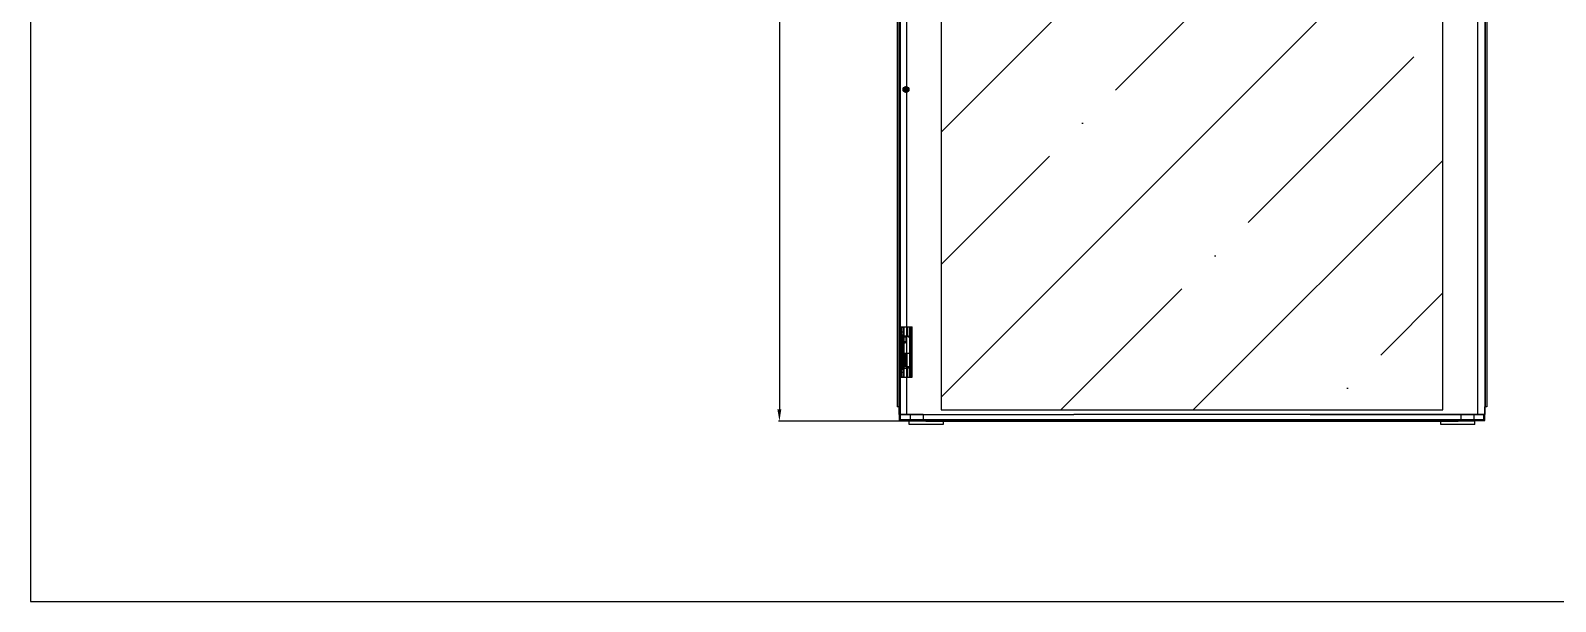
# Model space of a CAD drawing. Header units: millimetres. Extents: x 42222 to 59290, y 36233 to 38835.
# Drawn here: x 42222 to 44805, y 36233 to 37201 of the extents above; entities that cross this region are included whole.
import ezdxf

# ---------------------------------------------------------------- set-up
doc = ezdxf.new("R2010")
doc.units = ezdxf.units.MM
doc.layers.add('! NO PLOT !', color=7, linetype='Continuous', true_color=0xff75dd, plot=False)
doc.layers.add('000-PI-ORMAR', color=2, linetype='Continuous')
doc.layers.add('000-PI_TEXT', color=7, linetype='Continuous')
doc.styles.get("Standard").update_dxf_attribs({"font": 'arial.ttf'})
doc.dimstyles.new('ISO-25-lb', dxfattribs={"dimtxt": 8, "dimasz": 8, "dimexe": 1.25, "dimexo": 0.625, "dimtad": 1, "dimtxsty": 'Standard', "dimcen": 5, "dimadec": 0, "dimazin": 0, "dimtfac": 1, "dimtmove": 0, "dimatfit": 3, "dimfxl": 1, "dimarcsym": 0})

# ---------------------------------------------------------------- blocks, each defined once
blk = doc.blocks.new('*D154')
at = {"layer": '000-PI_TEXT', "color": 0, "linetype": 'Continuous', "lineweight": -2, "ltscale": 0.25, "transparency": 16777216}
for p, q in [((43954, 38004), (43488.8, 38004)), ((43490.1, 37984), (43490.1, 36559)), ((43954, 36539), (43488.8, 36539))]:
    blk.add_line(p, q, dxfattribs=at)
at = {"layer": '000-PI_TEXT', "color": 0, "ltscale": 0.25, "transparency": 16777216}
for points in [[(43486.7, 37984), (43493.4, 37984), (43490.1, 38004)], [(43486.7, 36559), (43493.4, 36559), (43490.1, 36539)]]:
    blk.add_solid(points, dxfattribs=at)
at = {"layer": 'Defpoints', "color": 0, "ltscale": 0.25, "transparency": 16777216}
for p in [(43954.6, 38004), (43490.1, 36539), (43954.6, 36539)]:
    blk.add_point(p, dxfattribs=at)
at = {"layer": '000-PI_TEXT', "color": 0, "ltscale": 0.25, "transparency": 16777216, "insert": (43479.2, 37271.5), "char_height": 20, "attachment_point": 5, "rotation": 90}
blk.add_mtext('1465', dxfattribs=at)

msp = doc.modelspace()

# ---------------------------------------------------------------- hatches: boundary and pattern name
at = {"layer": '000-PI-ORMAR', "ltscale": 0.25, "transparency": 33554534}
h = msp.add_hatch(dxfattribs=at)
h.set_pattern_fill('ANSI35', color=256, scale=50)
h.paths.add_polyline_path([(44613.958, 38526.528), (44389.011, 38526.528), (43989.011, 38526.528), (43763.958, 38526.528), (43763.958, 36558.028), (43989.011, 36558.028), (44389.011, 36558.028), (44613.958, 36558.028)])

# ---------------------------------------------------------------- linework, layer by layer
at = {"layer": '! NO PLOT !'}
for p, q in [((43695.556, 36683.528), (43695.556, 36698.528)), ((43695.556, 36698.528), (43714.999, 36698.528)), ((43695.556, 36683.528), (43708.32, 36683.528)), ((43696.006, 36681.028), (43696.006, 36683.528)), ((43697.4, 36685.028), (43701.634, 36685.028)), ((43697.4, 36627.028), (43697.4, 36685.028)), ((43697.481, 36690.028), (43697.481, 36696.528)), ((43698.128, 36696.528), (43697.481, 36696.528)), ((43697.481, 36690.028), (43701.634, 36690.028)), ((43697.834, 36627.028), (43697.834, 36685.028)), ((43698.123, 36622.028), (43698.123, 36690.028)), ((43698.128, 36615.528), (43698.128, 36696.528)), ((43698.552, 36627.028), (43698.552, 36685.028)), ((43700.887, 36613.528), (43700.887, 36698.528)), ((43701.106, 36683.528), (43701.106, 36698.528)), ((43701.634, 36613.528), (43701.634, 36698.528)), ((43705.743, 36683.528), (43705.743, 36698.528)), ((43706.206, 36683.528), (43706.206, 36681.028)), ((43706.656, 36698.528), (43706.656, 36683.528)), ((43708.32, 36681.528), (43708.32, 36683.528)), ((43710.418, 36681.528), (43710.418, 36698.528)), ((43712.311, 36613.528), (43712.311, 36698.528)), ((43712.516, 36681.528), (43712.516, 36698.528)), ((43714.999, 36613.528), (43714.999, 36698.528)), ((43706.206, 36681.028), (43696.006, 36681.028)), ((43698.156, 36673.539), (43698.156, 36681.028)), ((43699.606, 36671.028), (43698.156, 36673.539)), ((43704.056, 36673.539), (43698.156, 36673.539)), ((43702.606, 36671.028), (43699.606, 36671.028)), ((43704.056, 36673.539), (43702.606, 36671.028)), ((43704.056, 36681.028), (43704.056, 36673.539)), ((43708.32, 36681.528), (43713.244, 36681.528)), ((43710.782, 36630.528), (43710.782, 36681.528)), ((43713.244, 36630.528), (43713.244, 36681.528)), ((43711.799, 36653.528), (43694.999, 36653.528)), ((43711.799, 36631.028), (43694.999, 36631.028)), ((43695.201, 36653.528), (43695.201, 36631.028)), ((43695.957, 36653.528), (43695.957, 36631.028)), ((43696.006, 36628.528), (43696.006, 36631.028)), ((43696.96, 36631.028), (43696.96, 36653.528)), ((43697.08, 36653.528), (43697.08, 36631.028)), ((43697.836, 36653.528), (43697.836, 36631.028)), ((43698.156, 36638.516), (43699.606, 36641.028)), ((43698.156, 36631.028), (43698.156, 36638.516)), ((43704.056, 36638.516), (43698.156, 36638.516)), ((43698.96, 36653.528), (43698.96, 36631.028)), ((43699.321, 36653.528), (43699.321, 36631.028)), ((43702.606, 36641.028), (43699.606, 36641.028)), ((43699.678, 36653.528), (43699.678, 36631.028)), ((43701.82, 36653.528), (43701.82, 36631.028)), ((43702.177, 36653.528), (43702.177, 36631.028)), ((43702.606, 36641.028), (43704.056, 36638.516)), ((43703.849, 36653.528), (43703.849, 36631.028)), ((43704.056, 36638.516), (43704.056, 36631.028)), ((43705.849, 36653.528), (43705.849, 36631.028)), ((43706.206, 36631.028), (43706.206, 36628.528)), ((43708.32, 36628.528), (43708.32, 36630.528)), ((43708.32, 36630.528), (43713.244, 36630.528)), ((43710.418, 36613.528), (43710.418, 36630.528)), ((43711.799, 36653.528), (43711.799, 36631.028)), ((43712.516, 36613.528), (43712.516, 36630.528)), ((43695.556, 36613.528), (43695.556, 36628.528)), ((43695.556, 36628.528), (43708.32, 36628.528)), ((43695.556, 36613.528), (43714.999, 36613.528)), ((43697.4, 36627.028), (43701.634, 36627.028)), ((43697.481, 36622.028), (43701.634, 36622.028)), ((43697.481, 36615.528), (43697.481, 36622.028)), ((43698.128, 36615.528), (43697.481, 36615.528)), ((43701.106, 36613.528), (43701.106, 36628.528)), ((43705.743, 36613.528), (43705.743, 36628.528)), ((43706.656, 36628.528), (43706.656, 36613.528))]:
    msp.add_line(p, q, dxfattribs=at)
at = {"layer": '! NO PLOT !', "ltscale": 0.25}
msp.add_lwpolyline([(42221.511, 38835.162), (42221.511, 36233.383), (46121.511, 36233.383), (46121.511, 36233.383), (46121.511, 36233.383), (46121.511, 38835.162), (42221.511, 38835.162)], dxfattribs=at)
at = {"layer": '! NO PLOT !', "extrusion": (0, 0, -1)}
for centre, start_param, end_param in [((43699.413, 36696.528), 4.71238898, 6.28318531), ((43700.06, 36696.528), 4.71238898, 6.28318531), ((43699.413, 36615.528), 3.14159265, 4.71238898), ((43700.06, 36615.528), 3.14159265, 4.71238898)]:
    msp.add_ellipse(centre, major_axis=(0, 2), ratio=0.96592583, start_param=start_param, end_param=end_param, dxfattribs=at)
at = {"layer": '000-PI-ORMAR'}
for p, q in [((43692.958, 38534.528), (43692.958, 36550.028)), ((43692.958, 38534.528), (43692.958, 36550.028)), ((43692.958, 38534.528), (43692.958, 36550.028)), ((43692.999, 36550.028), (43692.999, 38534.528)), ((43693.011, 38534.528), (43693.011, 36550.028)), ((43694.511, 38534.528), (43694.511, 36550.028)), ((43705.125, 38534.528), (43705.125, 36550.028)), ((43705.125, 38534.528), (43705.125, 36550.028)), ((43705.125, 38534.528), (43705.125, 36550.028)), ((43763.958, 38526.528), (43763.958, 36558.028)), ((43763.958, 38526.528), (43763.958, 36558.028)), ((43763.958, 38526.528), (43763.958, 36558.028)), ((44613.958, 36558.028), (44613.958, 38526.528)), ((44613.958, 36558.028), (44613.958, 38526.528)), ((44613.958, 36558.028), (44613.958, 38526.528)), ((44672.79, 38534.528), (44672.79, 36550.028)), ((44672.79, 38534.528), (44672.79, 36550.028)), ((44672.79, 38534.528), (44672.79, 36550.028)), ((44684.999, 38534.528), (44684.999, 36550.028)), ((43689.511, 38514.028), (43689.511, 36563.028)), ((43692.23, 38514.028), (43692.23, 36563.028)), ((44685.792, 38514.028), (44685.792, 36563.028)), ((44688.511, 38514.028), (44688.511, 36563.028)), ((44684.958, 37188.028), (44684.958, 36659.028)), ((44684.958, 37188.028), (44684.958, 36659.028)), ((44684.958, 37188.028), (44684.958, 36659.028)), ((43699.208, 37100.778), (43709.708, 37100.778)), ((43699.208, 37100.778), (43709.708, 37100.778)), ((43699.208, 37100.778), (43709.708, 37100.778)), ((43704.458, 37095.528), (43704.458, 37106.028)), ((43704.458, 37095.528), (43704.458, 37106.028)), ((43704.458, 37095.528), (43704.458, 37106.028)), ((44684.958, 36588.028), (44684.958, 36550.028)), ((44684.958, 36588.028), (44684.958, 36550.028)), ((44684.958, 36588.028), (44684.958, 36550.028)), ((43692.999, 36563.028), (43689.511, 36563.028)), ((43763.958, 36558.028), (43989.011, 36558.028)), ((43763.958, 36558.028), (43989.011, 36558.028)), ((43763.958, 36558.028), (43989.011, 36558.028)), ((44389.011, 36558.028), (44613.958, 36558.028)), ((44389.011, 36558.028), (44613.958, 36558.028)), ((44389.011, 36558.028), (44613.958, 36558.028)), ((44688.511, 36563.028), (44684.999, 36563.028)), ((44685.011, 36540.028), (44685.011, 36563.028)), ((43692.958, 36550.028), (43989.011, 36550.028)), ((43692.958, 36550.028), (43989.011, 36550.028)), ((43692.958, 36550.028), (43989.011, 36550.028)), ((43733.511, 36550.028), (43692.999, 36550.028)), ((43693.011, 36550.028), (43693.011, 36540.028)), ((43693.011, 36540.028), (43711.511, 36540.028)), ((43694.511, 36550.028), (43694.511, 36541.528)), ((43694.511, 36541.528), (43711.511, 36541.528)), ((43711.511, 36539.028), (43710.05, 36539.028)), ((43710.05, 36533.028), (43710.05, 36539.028)), ((43767.701, 36533.028), (43710.05, 36533.028)), ((43711.511, 36550.028), (43711.511, 36539.028)), ((43711.511, 36541.528), (43989.011, 36541.528)), ((43711.511, 36540.028), (43989.011, 36540.028)), ((43715.769, 36539.028), (43711.511, 36539.028)), ((43737.88, 36539.028), (43715.769, 36539.028)), ((43733.511, 36550.028), (43733.511, 36539.028)), ((43737.88, 36539.028), (43989.011, 36539.028)), ((43767.701, 36539.028), (43767.701, 36533.028)), ((44684.999, 36550.028), (44389.011, 36550.028)), ((44389.011, 36550.028), (44684.958, 36550.028)), ((44389.011, 36550.028), (44684.958, 36550.028)), ((44389.011, 36550.028), (44684.958, 36550.028)), ((44389.011, 36541.528), (44666.511, 36541.528)), ((44389.011, 36540.028), (44666.511, 36540.028)), ((44389.011, 36539.028), (44640.142, 36539.028)), ((44610.321, 36533.028), (44610.321, 36539.028)), ((44667.972, 36533.028), (44610.321, 36533.028)), ((44662.253, 36539.028), (44640.142, 36539.028)), ((44644.511, 36550.028), (44644.511, 36539.028)), ((44666.511, 36539.028), (44662.253, 36539.028)), ((44666.511, 36550.028), (44666.511, 36539.028)), ((44666.511, 36541.528), (44683.511, 36541.528)), ((44666.511, 36540.028), (44685.011, 36540.028)), ((44667.972, 36539.028), (44666.511, 36539.028)), ((44667.972, 36533.028), (44667.972, 36539.028)), ((44683.511, 36541.528), (44683.511, 36550.028))]:
    msp.add_line(p, q, dxfattribs=at)
at = {"layer": '000-PI-ORMAR', "ltscale": 0.25}
for p, q in [((43989.011, 36558.028), (44389.011, 36558.028)), ((44389.011, 36550.028), (43989.011, 36550.028)), ((43989.011, 36541.528), (44389.011, 36541.528)), ((44389.011, 36540.028), (43989.011, 36540.028)), ((43989.011, 36539.028), (44389.011, 36539.028))]:
    msp.add_line(p, q, dxfattribs=at)
at = {"layer": '000-PI-ORMAR'}
for radius in [5, 5, 5, 4.5, 4.5, 4.5, 3.5, 3.5, 3.5, 2.4, 2.4, 2.4]:
    msp.add_circle((43704.458, 37100.778), radius, dxfattribs=at)

# ---------------------------------------------------------------- dimensions: what is measured, and where the dimension line sits
at = {"layer": '000-PI_TEXT', "ltscale": 0.25}
dim = msp.add_linear_dim(base=(43490.05, 36539.028), p1=(43954.611, 38004.028), p2=(43954.611, 36539.028), angle=90, dimstyle='ISO-25-lb', override={"dimtxt": 20, "dimasz": 20}, dxfattribs=at)
dim.commit()
dim.dimension.update_dxf_attribs({"geometry": '*D154', "text_midpoint": (43479.214, 37271.528)})

doc.saveas('drawing.dxf')
